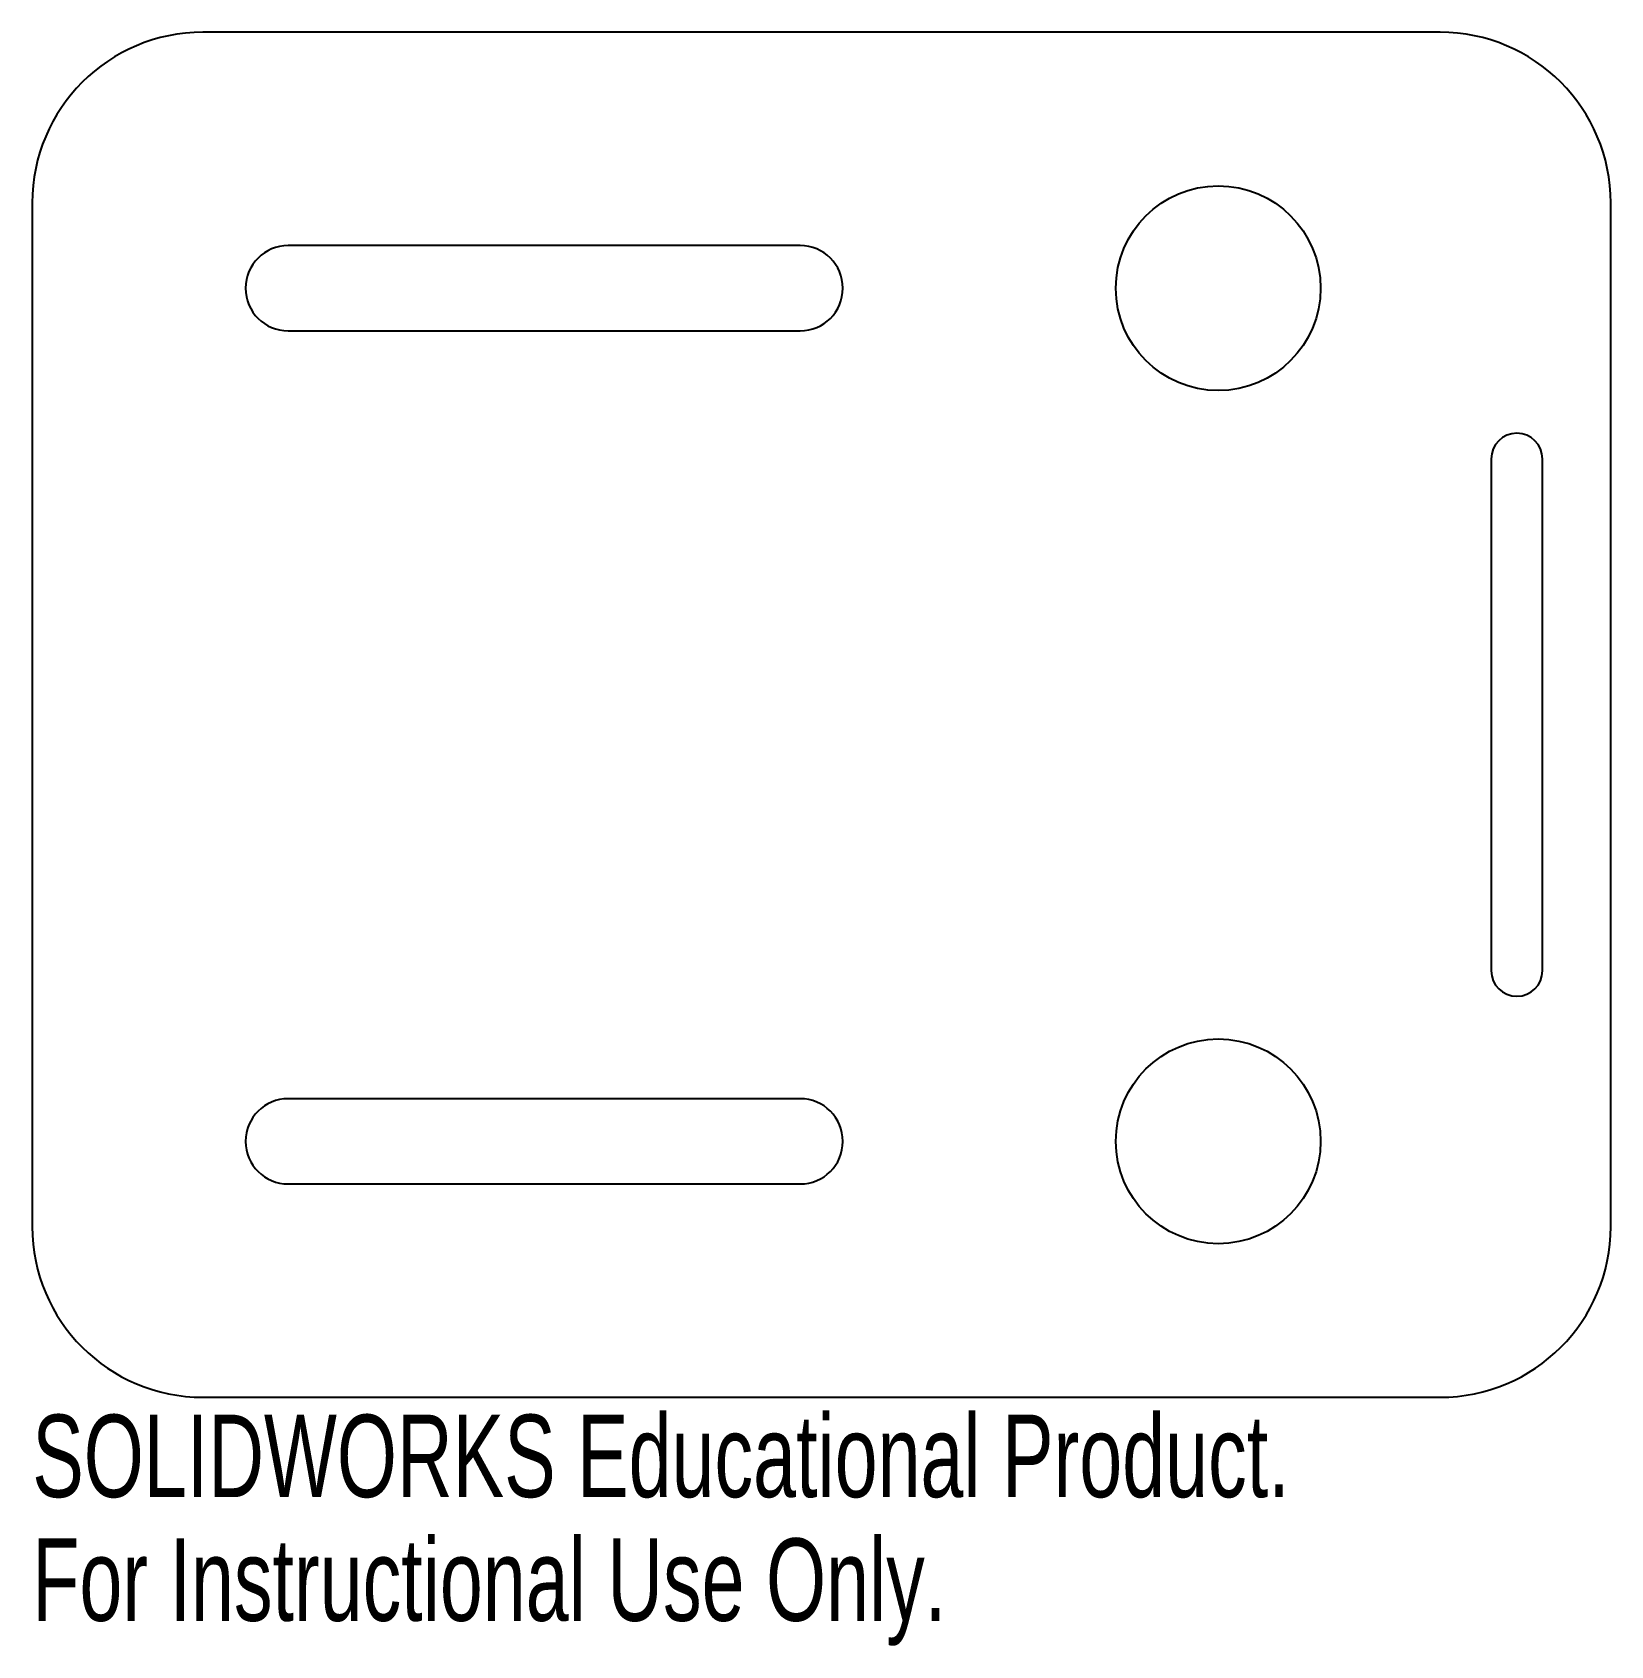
# Model space of a CAD drawing. Header units: millimetres. Extents: x -69.5 to 23, y -54.6 to 40.
import ezdxf

# ---------------------------------------------------------------- set-up
doc = ezdxf.new("R2010")
doc.units = ezdxf.units.MM
doc.styles.add('SLDTEXTSTYLE0', font='TXT', dxfattribs={"width": 0.7})

msp = doc.modelspace()

# ---------------------------------------------------------------- linework, layer by layer
at = {"color": 7, "linetype": 'Continuous', "lineweight": 25}
for p, q in [((13, 40), (-59.5, 40)), ((-69.5, 30), (-69.5, -30)), ((23, -30), (23, 30)), ((-24.5, 27.5), (-54.5, 27.5)), ((-54.5, 22.5), (-24.5, 22.5)), ((16, 15), (16, -15)), ((19, -15), (19, 15)), ((-24.5, -22.5), (-54.5, -22.5)), ((-54.5, -27.5), (-24.5, -27.5)), ((-59.5, -40), (13, -40))]:
    msp.add_line(p, q, dxfattribs=at)
for centre in [(0, 25), (0, -25)]:
    msp.add_circle(centre, 6, dxfattribs=at)
for centre, radius, start, end in [((-59.5, 30), 10, 90, 180), ((13, 30), 10, 0, 90), ((-54.5, 25), 2.5, 90, 270), ((-24.5, 25), 2.5, 270, 90), ((17.5, 15), 1.5, 0, 180), ((17.5, -15), 1.5, 180, 0), ((-54.5, -25), 2.5, 90, 270), ((-24.5, -25), 2.5, 270, 90), ((-59.5, -30), 10, 180, 270), ((13, -30), 10, 270, 0)]:
    msp.add_arc(centre, radius, start, end, dxfattribs=at)

# ---------------------------------------------------------------- texts
at = {"color": 7, "linetype": 'Continuous', "char_height": 4.83362, "attachment_point": 1, "style": 'SLDTEXTSTYLE0'}
for s, insert in [('SOLIDWORKS Educational Product.', (-69.5, -41.02)), ('For Instructional Use Only.', (-69.5, -48.27))]:
    msp.add_mtext(s, dxfattribs=dict(at, insert=insert))

doc.saveas('drawing.dxf')
